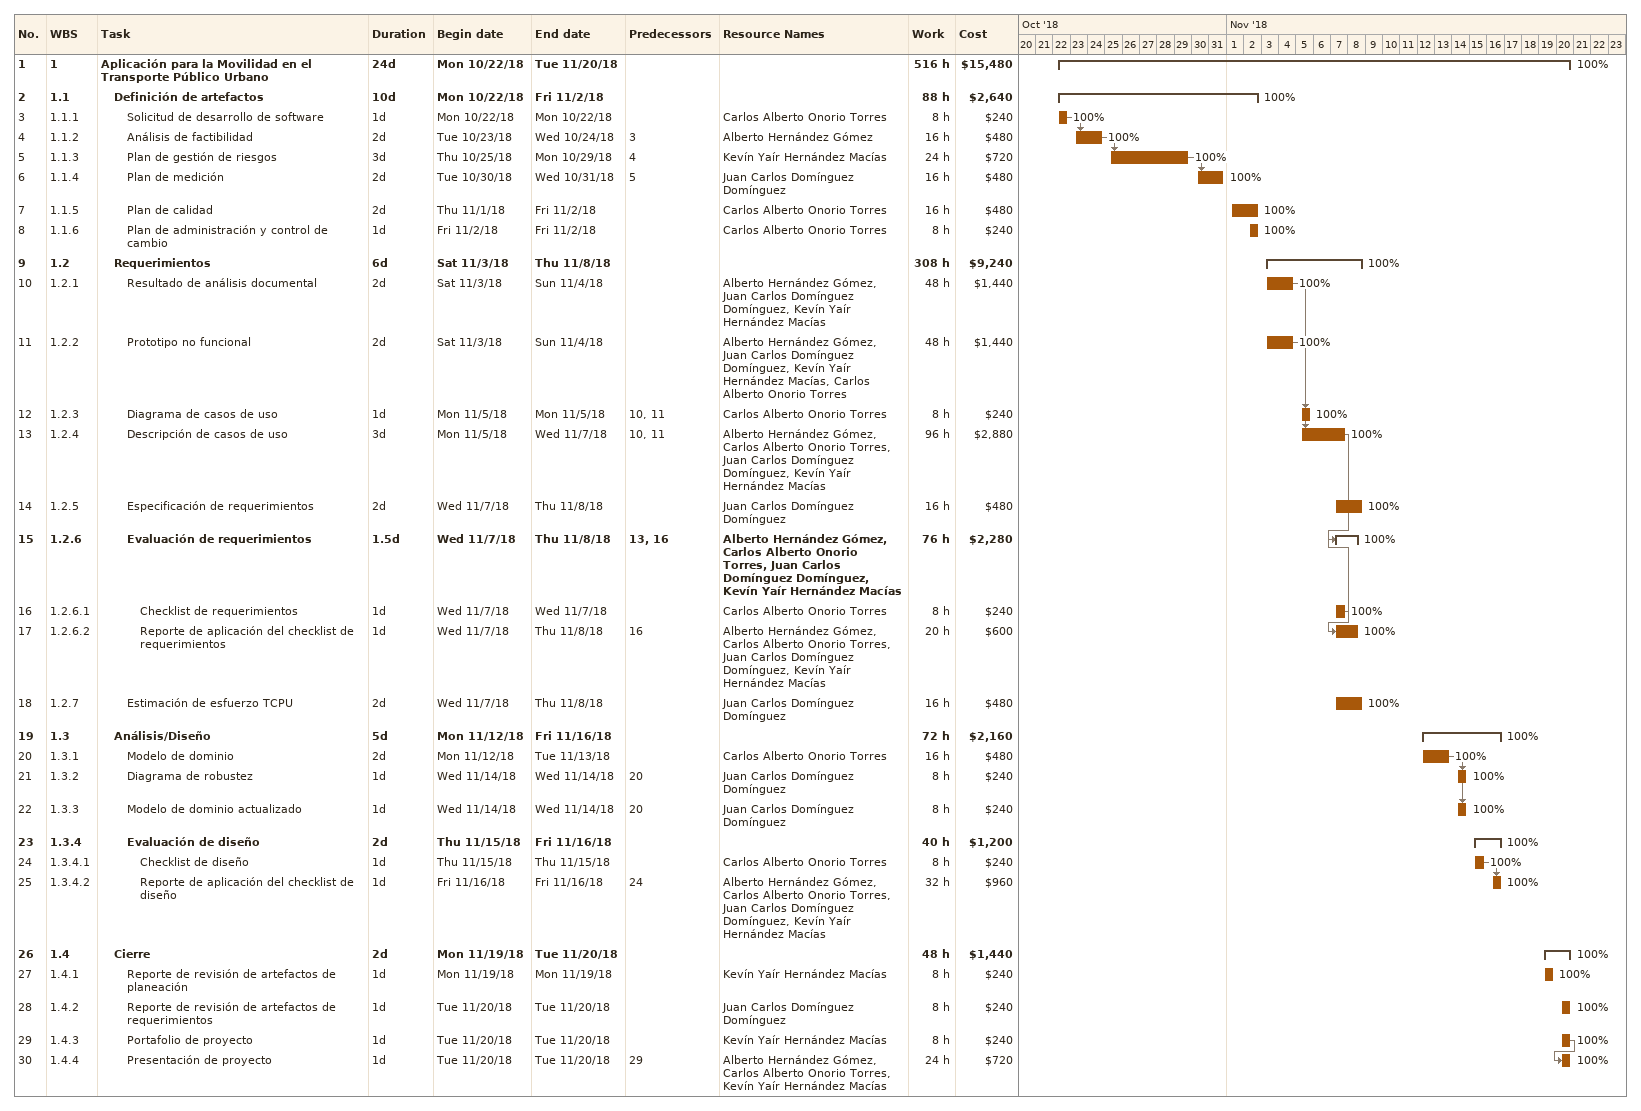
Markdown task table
| ID | WBS | Task | Duration | Start | Finish | Predecessors | Resources | % complete | Work (h) | Cost ($) |
|---|---|---|---|---|---|---|---|---|---|---|
| 1 | 1 | **Aplicación para la Movilidad en el Transporte Público Urbano** | 24d | 2018-10-22 | 2018-11-20 |  |  | 100 | 516 | 15480 |
| 2 | 1.1 | **Definición de artefactos** | 10d | 2018-10-22 | 2018-11-02 |  |  | 100 | 88 | 2640 |
| 3 | 1.1.1 | Solicitud de desarrollo de software | 1d | 2018-10-22 | 2018-10-22 |  | Carlos Alberto Onorio Torres | 100 | 8 | 240 |
| 4 | 1.1.2 | Análisis de factibilidad | 2d | 2018-10-23 | 2018-10-24 | 3 | Alberto Hernández Gómez | 100 | 16 | 480 |
| 5 | 1.1.3 | Plan de gestión de riesgos | 3d | 2018-10-25 | 2018-10-29 | 4 | Kevín Yaír Hernández Macías | 100 | 24 | 720 |
| 6 | 1.1.4 | Plan de medición | 2d | 2018-10-30 | 2018-10-31 | 5 | Juan Carlos Domínguez Domínguez | 100 | 16 | 480 |
| 7 | 1.1.5 | Plan de calidad | 2d | 2018-11-01 | 2018-11-02 |  | Carlos Alberto Onorio Torres | 100 | 16 | 480 |
| 8 | 1.1.6 | Plan de administración y control de cambio | 1d | 2018-11-02 | 2018-11-02 |  | Carlos Alberto Onorio Torres | 100 | 8 | 240 |
| 9 | 1.2 | **Requerimientos** | 6d | 2018-11-03 | 2018-11-08 |  |  | 100 | 308 | 9240 |
| 10 | 1.2.1 | Resultado de análisis documental | 2d | 2018-11-03 | 2018-11-04 |  | Alberto Hernández Gómez, Juan Carlos Domínguez Domínguez, Kevín Yaír Hernández Macías | 100 | 48 | 1440 |
| 11 | 1.2.2 | Prototipo no funcional | 2d | 2018-11-03 | 2018-11-04 |  | Alberto Hernández Gómez, Juan Carlos Domínguez Domínguez, Kevín Yaír Hernández Macías, Carlos Alberto Onorio Torres | 100 | 48 | 1440 |
| 12 | 1.2.3 | Diagrama de casos de uso | 1d | 2018-11-05 | 2018-11-05 | 10, 11 | Carlos Alberto Onorio Torres | 100 | 8 | 240 |
| 13 | 1.2.4 | Descripción de casos de uso | 3d | 2018-11-05 | 2018-11-07 | 10, 11 | Alberto Hernández Gómez, Carlos Alberto Onorio Torres, Juan Carlos Domínguez Domínguez, Kevín Yaír Hernández Macías | 100 | 96 | 2880 |
| 14 | 1.2.5 | Especificación de requerimientos | 2d | 2018-11-07 | 2018-11-08 |  | Juan Carlos Domínguez Domínguez | 100 | 16 | 480 |
| 15 | 1.2.6 | **Evaluación de requerimientos** | 1.5d | 2018-11-07 | 2018-11-08 | 13, 16 | Alberto Hernández Gómez, Carlos Alberto Onorio Torres, Juan Carlos Domínguez Domínguez, Kevín Yaír Hernández Macías | 100 | 76 | 2280 |
| 16 | 1.2.6.1 | Checklist de requerimientos | 1d | 2018-11-07 | 2018-11-07 |  | Carlos Alberto Onorio Torres | 100 | 8 | 240 |
| 17 | 1.2.6.2 | Reporte de aplicación del checklist de requerimientos | 1d | 2018-11-07 | 2018-11-08 | 16 | Alberto Hernández Gómez, Carlos Alberto Onorio Torres, Juan Carlos Domínguez Domínguez, Kevín Yaír Hernández Macías | 100 | 20 | 600 |
| 18 | 1.2.7 | Estimación de esfuerzo TCPU | 2d | 2018-11-07 | 2018-11-08 |  | Juan Carlos Domínguez Domínguez | 100 | 16 | 480 |
| 19 | 1.3 | **Análisis/Diseño** | 5d | 2018-11-12 | 2018-11-16 |  |  | 100 | 72 | 2160 |
| 20 | 1.3.1 | Modelo de dominio | 2d | 2018-11-12 | 2018-11-13 |  | Carlos Alberto Onorio Torres | 100 | 16 | 480 |
| 21 | 1.3.2 | Diagrama de robustez | 1d | 2018-11-14 | 2018-11-14 | 20 | Juan Carlos Domínguez Domínguez | 100 | 8 | 240 |
| 22 | 1.3.3 | Modelo de dominio actualizado | 1d | 2018-11-14 | 2018-11-14 | 20 | Juan Carlos Domínguez Domínguez | 100 | 8 | 240 |
| 23 | 1.3.4 | **Evaluación de diseño** | 2d | 2018-11-15 | 2018-11-16 |  |  | 100 | 40 | 1200 |
| 24 | 1.3.4.1 | Checklist de diseño | 1d | 2018-11-15 | 2018-11-15 |  | Carlos Alberto Onorio Torres | 100 | 8 | 240 |
| 25 | 1.3.4.2 | Reporte de aplicación del checklist de diseño | 1d | 2018-11-16 | 2018-11-16 | 24 | Alberto Hernández Gómez, Carlos Alberto Onorio Torres, Juan Carlos Domínguez Domínguez, Kevín Yaír Hernández Macías | 100 | 32 | 960 |
| 26 | 1.4 | **Cierre** | 2d | 2018-11-19 | 2018-11-20 |  |  | 100 | 48 | 1440 |
| 27 | 1.4.1 | Reporte de revisión de artefactos de planeación | 1d | 2018-11-19 | 2018-11-19 |  | Kevín Yaír Hernández Macías | 100 | 8 | 240 |
| 28 | 1.4.2 | Reporte de revisión de artefactos de requerimientos | 1d | 2018-11-20 | 2018-11-20 |  | Juan Carlos Domínguez Domínguez | 100 | 8 | 240 |
| 29 | 1.4.3 | Portafolio de proyecto | 1d | 2018-11-20 | 2018-11-20 |  | Kevín Yaír Hernández Macías | 100 | 8 | 240 |
| 30 | 1.4.4 | Presentación de proyecto | 1d | 2018-11-20 | 2018-11-20 | 29 | Alberto Hernández Gómez, Carlos Alberto Onorio Torres, Kevín Yaír Hernández Macías | 100 | 24 | 720 |
